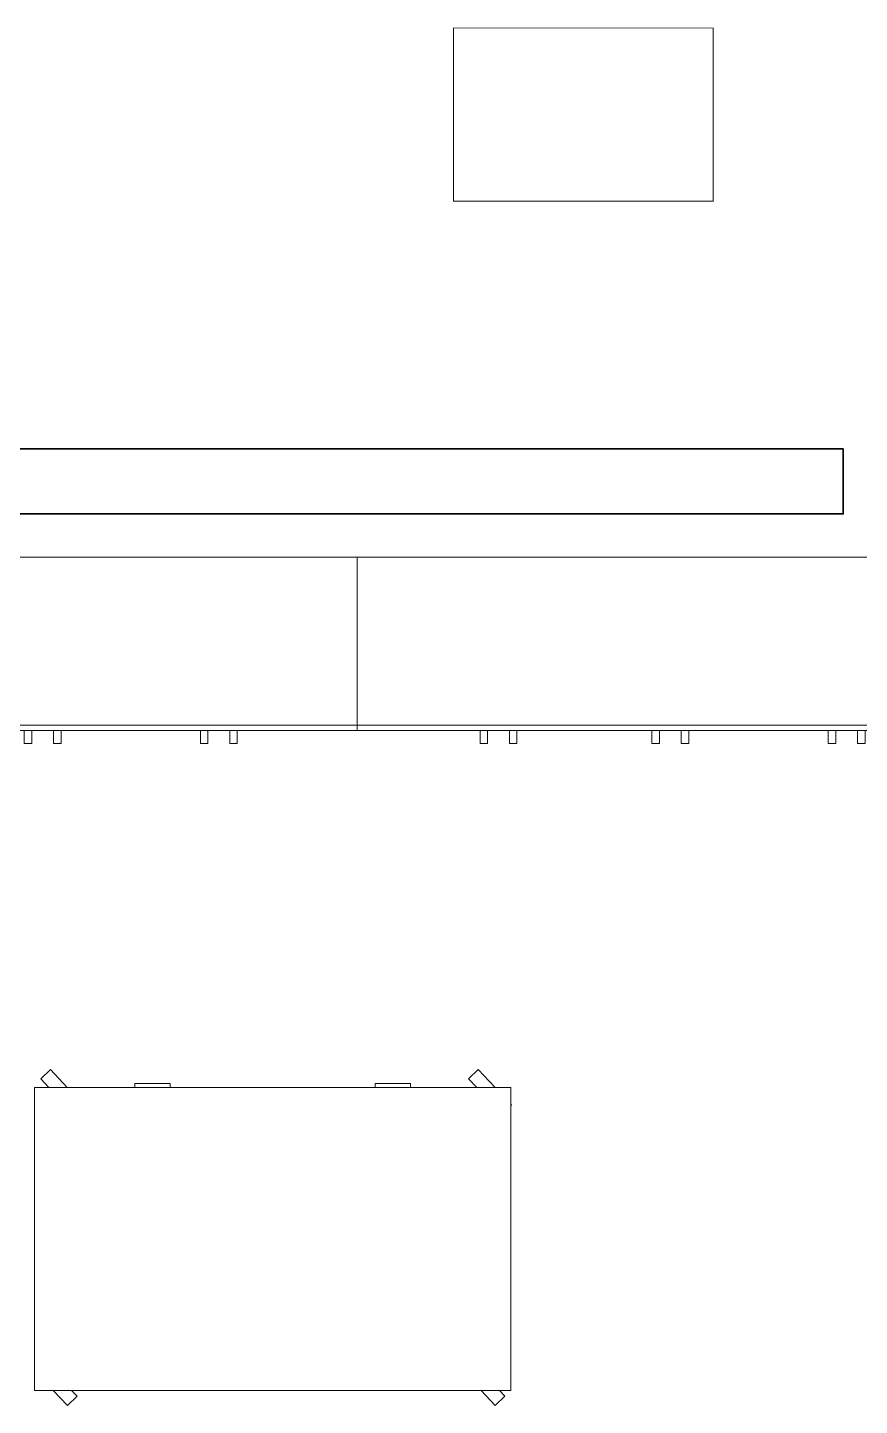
# Model space of a CAD drawing. Header units: millimetres. Extents: x -217756 to 263180, y 55413 to 130608.
# Drawn here: x -203238 to -201316, y 80527 to 83709 of the extents above; entities that cross this region are included whole.
import ezdxf

# ---------------------------------------------------------------- set-up
doc = ezdxf.new("R2010")
doc.units = ezdxf.units.MM
doc.layers.add('ТХ_мебель передв', color=250, linetype='Continuous', lineweight=13)
doc.layers.add('ТХ_обор_комп принт', color=30, linetype='Continuous', lineweight=13)

# ---------------------------------------------------------------- blocks, each defined once
blk = doc.blocks.new('У334')
at = {"layer": 'ТХ_мебель передв', "const_width": 2}
blk.add_lwpolyline([(-178808.6, 137815.9), (-178208.6, 137815.9), (-178208.6, 137415.9), (-178808.6, 137415.9)], close=True, dxfattribs=at)
blk = doc.blocks.new('A$C9cd708a4')
at = {"layer": 'ТХ_мебель передв'}
blk.add_blockref('У334', (194788.4, -184708.6), dxfattribs=at)
blk = doc.blocks.new('стол игровой 1100х700')
for points in [[(-13200.3, -57970.8), (-13213, -57957.3), (-13190.7, -57936.2), (-13158, -57970.8)], [(-12212, -57970.8), (-12224.8, -57957.3), (-12202.5, -57936.2), (-12169.8, -57970.8)], [(-13226.6, -58632.2), (-13228.2, -58630.5), (-13226.6, -58628.9)], [(-13147.9, -58670.8), (-13129.2, -58690.6), (-13151.5, -58711.7), (-13190.1, -58670.8)], [(-12913.3, -58670.8), (-12913.3, -58679.8), (-12995.1, -58679.8), (-12995.1, -58670.8)], [(-12439.8, -58670.8), (-12439.8, -58679.8), (-12358, -58679.8), (-12358, -58670.8)], [(-12159.6, -58670.8), (-12141, -58690.6), (-12163.3, -58711.7), (-12201.9, -58670.8)]]:
    blk.add_lwpolyline(points)
blk.add_lwpolyline([(-13226.6, -58670.8), (-12126.6, -58670.8), (-12126.6, -57970.8), (-13226.6, -57970.8)], close=True)
blk = doc.blocks.new('A$Ce700af6f')
at = {"layer": 'ТХ_мебель передв', "rotation": 180}
blk.add_blockref('стол игровой 1100х700', (2885.7, -108010.1), dxfattribs=at)
blk = doc.blocks.new('тумба 1450х400х750')
at = {"lineweight": 15, "ltscale": 100}
blk.add_line((-12776, 30271.1), (-14226, 30271.1), dxfattribs=at)
for points in [[(-13948.9, 30283.1), (-13931.6, 30283.1), (-13931.6, 30313.3), (-13948.9, 30313.3)], [(-13881.3, 30283.1), (-13863.9, 30283.1), (-13863.9, 30313.3), (-13881.3, 30313.3)], [(-13541.9, 30283.1), (-13524.5, 30283.1), (-13524.5, 30313.3), (-13541.9, 30313.3)], [(-13474.2, 30283.1), (-13456.9, 30283.1), (-13456.9, 30313.3), (-13474.2, 30313.3)], [(-13145, 30283.1), (-13127.6, 30283.1), (-13127.6, 30313.3), (-13145, 30313.3)], [(-13077.3, 30283.1), (-13060, 30283.1), (-13060, 30313.3), (-13077.3, 30313.3)], [(-12776, 29883.1), (-12776, 30283.1), (-14226, 30283.1), (-14226, 29883.1)]]:
    blk.add_lwpolyline(points, close=True, dxfattribs=at)
blk = doc.blocks.new('A$C9644fe81')
at = {"layer": 'ТХ_мебель передв', "rotation": 180}
for p in [(1654.1, -18231.9), (3104.1, -18231.9)]:
    blk.add_blockref('тумба 1450х400х750', p, dxfattribs=at)

msp = doc.modelspace()

# ---------------------------------------------------------------- linework, layer by layer
at = {"layer": 'ТХ_обор_комп принт', "color": 18, "lineweight": 35, "true_color": 0x000000}
msp.add_lwpolyline([(-201353.9, 82735.7), (-201353.9, 82585.7), (-203353.8, 82585.7), (-203353.9, 82735.7)], close=True, dxfattribs=at)

# ---------------------------------------------------------------- block references
for name, p in [('A$C9cd708a4', (-218233.9, 130600.7)), ('A$C9644fe81', (-218356.5, 130600.7)), ('A$Ce700af6f', (-218233.9, 130600.7))]:
    msp.add_blockref(name, p)

doc.saveas('drawing.dxf')
